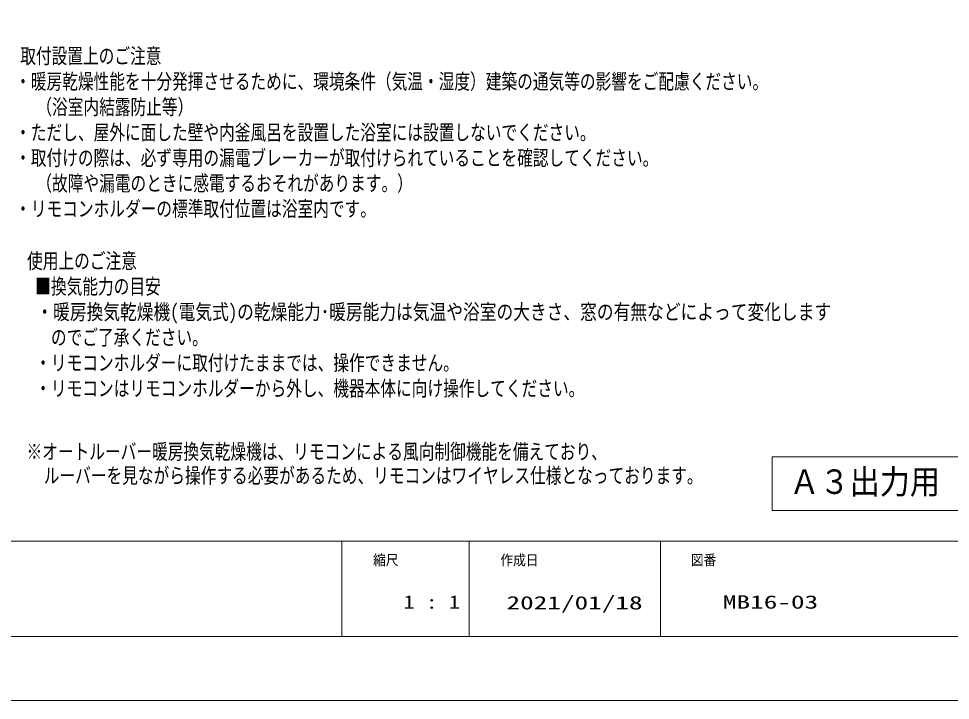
# Model space of a CAD drawing. Units: millimetres on the paper. Extents: x -305 to 305, y -152 to 152.
# Drawn here: x -46.7 to 99.4, y -148.5 to -41.5 of the extents above; entities that cross this region are included whole.
import ezdxf
from ezdxf.enums import TextEntityAlignment as Align

# ---------------------------------------------------------------- set-up
doc = ezdxf.new("R2010")
doc.units = ezdxf.units.MM
for name, color, linetype, lineweight in [('0-0_PV', 7, 'Continuous', 9), ('0-3_1図面枠', 7, 'Continuous', 9), ('0-4_0', 7, 'Continuous', 9), ('0-5_図面枠', 3, 'Continuous', 9), ('0-6_DEFPOINTS', 7, 'Continuous', 9)]:
    doc.layers.add(name, color=color, linetype=linetype, lineweight=lineweight)
doc.styles.add('ＭＳ ゴシック', font='')
doc.styles.get('ＭＳ ゴシック').set_extended_font_data('MS Gothic')

msp = doc.modelspace()

# ---------------------------------------------------------------- linework, layer by layer
at = {"layer": '0-0_PV'}
msp.add_lwpolyline([(71.472, -118.72), (71.472, -110.299), (103.962, -110.299), (103.962, -118.72)], close=True, dxfattribs=at)
at = {"layer": '0-4_0'}
for p, q in [((3.983, -123.498), (3.983, -138.498)), ((23.983, -123.498), (23.983, -138.498)), ((53.983, -123.498), (53.983, -138.498))]:
    msp.add_line(p, q, dxfattribs=at)
at = {"layer": '0-5_図面枠'}
msp.add_line((-291.017, -123.498), (108.983, -123.498), dxfattribs=at)
msp.add_lwpolyline([(-291.017, -138.498), (108.983, -138.498), (108.983, 138.502), (-291.017, 138.502)], close=True, dxfattribs=at)
at = {"layer": '0-6_DEFPOINTS'}
msp.add_line((118.983, -148.498), (-301.017, -148.498), dxfattribs=at)

# ---------------------------------------------------------------- texts
at = {"layer": '0-0_PV', "style": 'ＭＳ ゴシック'}
for s, height, width, p in [('取付設置上のご注意', 2.405, 0.75, (-46.441, -49.303)), ('・暖房乾燥性能を十分発揮させるために、環境条件（気温・湿度）建築の通気等の影響をご配慮ください。', 2.405, 0.75, (-47.238, -53.303)), ('\u3000（浴室内結露防止等）', 2.405, 0.75, (-46.37, -57.303)), ('・ただし、屋外に面した壁や内釜風呂を設置した浴室には設置しないでください。', 2.405, 0.75, (-47.238, -61.303)), ('・取付けの際は、必ず専用の漏電ブレーカーが取付けられていることを確認してください。', 2.405, 0.75, (-47.238, -65.292)), ('\u3000（故障や漏電のときに感電するおそれがあります。）', 2.405, 0.75, (-46.37, -69.292)), ('・リモコンホルダーの標準取付位置は浴室内です。', 2.405, 0.75, (-47.238, -73.281)), ('使用上のご注意', 2.405, 0.75, (-45.37, -81.459)), ('\u3000■換気能力の目安', 2.405, 0.75, (-46.547, -85.459)), ('\u3000・暖房換気乾燥機(電気式)の乾燥能力･暖房能力は気温や浴室の大きさ、窓の有無などによって変化します', 2.405, 0.8, (-46.537, -89.459)), ('\u3000\u3000のでご了承ください。', 2.405, 0.75, (-46.547, -93.459)), ('\u3000・リモコンホルダーに取付けたままでは、操作できません。', 2.405, 0.75, (-46.547, -97.459)), ('\u3000・リモコンはリモコンホルダーから外し、機器本体に向け操作してください。', 2.405, 0.75, (-46.547, -101.466)), ('※オートルーバー暖房換気乾燥機は、リモコンによる風向制御機能を備えており、', 2.405, 0.75, (-45.454, -111.381)), ('\u3000ルーバーを見ながら操作する必要があるため、リモコンはワイヤレス仕様となっております。', 2.405, 0.75, (-45.211, -115.142)), ('Ａ３出力用', 3.848, 0.9, (74.2, -117.263))]:
    msp.add_text(s, height=height, dxfattribs=dict(at, width=width)).set_placement(p, align=Align.BOTTOM_LEFT)
at = {"layer": '0-3_1図面枠', "style": 'ＭＳ ゴシック'}
for s, height, width, p in [('縮尺', 1.628, 0.9, (8.896, -127.769)), ('作成日', 1.628, 0.9, (28.857, -127.788)), ('図番', 1.628, 0.9, (58.732, -127.759)), ('1 : 1', 2.092, 1.25, (13.65, -134.738)), ('2021/01/18', 2.092, 1.5, (29.822, -134.861)), ('MB16-03', 2.092, 1.5, (63.761, -134.737))]:
    msp.add_text(s, height=height, dxfattribs=dict(at, width=width)).set_placement(p, align=Align.BOTTOM_LEFT)

doc.saveas('drawing.dxf')
